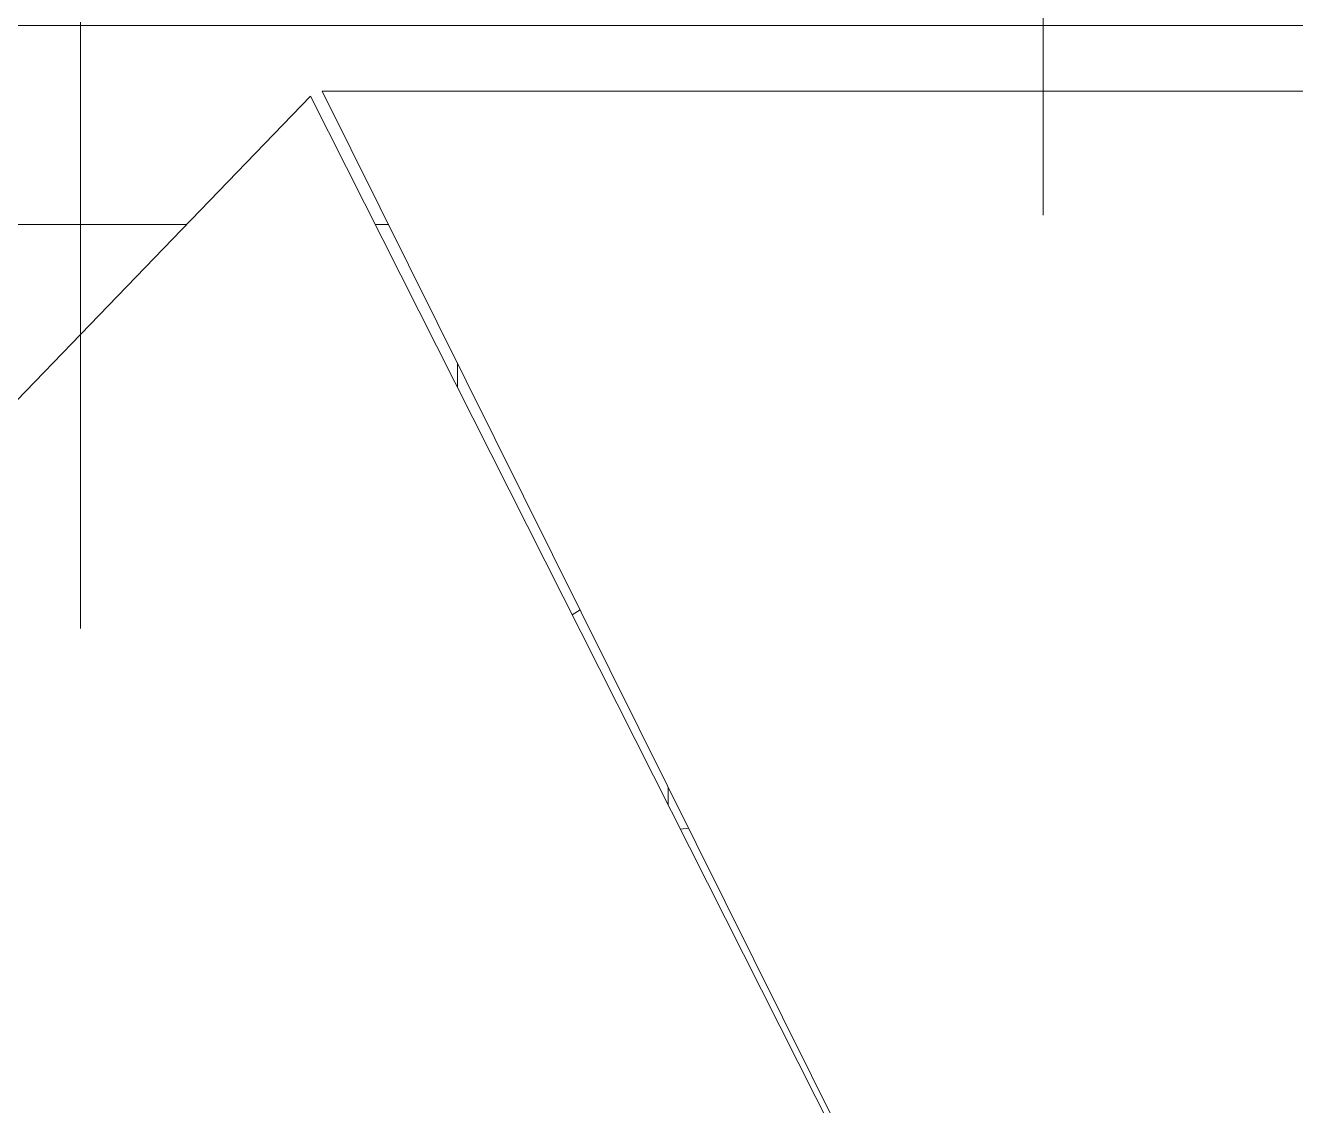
# Model space of a CAD drawing. Header units: inches. Extents: x -4010 to -1814, y 9846 to 12241.
# Drawn here: x -2582.84 to -2555.74, y 10905.14 to 10928.19 of the extents above; entities that cross this region are included whole.
import ezdxf

# ---------------------------------------------------------------- set-up
doc = ezdxf.new("R2010")
doc.units = ezdxf.units.IN
doc.header["$MEASUREMENT"] = 0
for name, color, linetype, lineweight in [('0-1', 7, 'Continuous', 5), ('0-2', 7, 'Continuous', 9), ('A-DETL-GENF-1', 253, 'Continuous', 9), ('A-WALL-1', 7, 'Continuous', 9), ('I-FURN', 30, 'Continuous', 9)]:
    doc.layers.add(name, color=color, linetype=linetype, lineweight=lineweight)

# ---------------------------------------------------------------- blocks, each defined once
blk = doc.blocks.new('Outdoor Table01 - 02ZUTB01_dwg-V1-UNIT PLANS - 1ST FLOOR')
at = {"layer": 'I-FURN'}
for p, q in [((4, 0), (-15.637, -38.891)), ((4, 0), (-15.383, -39)), ((-15.637, -38.891), (-37.467, -16.263)), ((-7.737, -23.245), (-7.564, -23.267)), ((-8, -23.766), (-8, -24.145)), ((-12.5, -32.678), (-12.5, -33.199)), ((15.489, -39), (-15.383, -39))]:
    blk.add_line(p, q, dxfattribs=at)
blk = doc.blocks.new('Outdoor Table01 - Outdoor Table01-V2-UNIT PLANS - 1ST FLOOR')
at = {"extrusion": (0, 0, -1), "zscale": -1, "rotation": 180}
blk.add_blockref('Outdoor Table01 - 02ZUTB01_dwg-V1-UNIT PLANS - 1ST FLOOR', (0, 0), dxfattribs=at)
blk = doc.blocks.new('switchgrass 26764 - switchgrass 26764-V22-UNIT PLANS - 1ST FLOOR')
at = {"layer": 'A-DETL-GENF-1'}
for p, q in [((0, -2.332), (0, -1.901)), ((0, -2.873), (0, -2.332)), ((0, -3.547), (0, -2.873)), ((0, -4.37), (0, -3.547)), ((0, -5.574), (0, -4.37)), ((0, -6.442), (0, -4.415)), ((0, -4.415), (0, -7.6)), ((0, -4.85), (0, -4.831)), ((0, -4.831), (0, -5.284)), ((0, -5.465), (0, -4.85)), ((0, -5), (0, -4.995)), ((0, -4.995), (0, -5.093)), ((0, -5.093), (0, -5.217)), ((0, -5.217), (0, -5.639)), ((0, -5.284), (0, -5.443)), ((0, -5.443), (0, -8.185)), ((0, -6.038), (0, -5.465)), ((0, -6.354), (0, -5.574)), ((0, -5.639), (0, -5.764)), ((0, -5.764), (0, -5.863)), ((0, -5.863), (0, -5.858)), ((0, -5.858), (0, -6.098)), ((0, -6.55), (0, -6.038)), ((0, -6.098), (0, -6.531)), ((0, -7.479), (0, -6.354)), ((0, -7.41), (0, -6.442)), ((0, -8.464), (0, -6.519)), ((0, -6.519), (0, -6.947)), ((0, -6.531), (0, -7.298)), ((0, -6.981), (0, -6.55)), ((0, -6.947), (0, -7.639)), ((0, -7.312), (0, -6.981)), ((0, -8.324), (0, -7.166)), ((0, -7.166), (0, -7.476)), ((0, -7.298), (0, -8.491)), ((0, -7.525), (0, -7.312)), ((0, -8.805), (0, -7.41)), ((0, -8.084), (0, -7.456)), ((0, -7.456), (0, -8.559)), ((0, -7.476), (0, -7.888)), ((0, -8.78), (0, -7.479)), ((0, -7.6), (0, -7.525)), ((0, -7.639), (0, -8.519)), ((0, -7.888), (0, -8.493)), ((0, -8.559), (0, -8.084)), ((0, -8.185), (0, -8.469)), ((0, -8.559), (0, -8.324)), ((0, -8.324), (0, -8.414)), ((0, -8.559), (0, -8.324)), ((0, -8.936), (0, -8.324)), ((0, -8.324), (0, -9.048)), ((0, -8.414), (0, -8.559)), ((0, -8.469), (0, -8.464)), ((0, -8.491), (0, -8.559)), ((0, -8.493), (0, -9.308)), ((0, -8.519), (0, -9.507)), ((0, -10.088), (0, -8.78)), ((0, -10.417), (0, -8.805)), ((0, -9.575), (0, -8.936)), ((0, -9.048), (0, -11.654)), ((0, -9.308), (0, -10.348)), ((0, -9.507), (0, -10.527)), ((0, -10.197), (0, -9.575)), ((0, -11.232), (0, -10.088)), ((0, -10.758), (0, -10.197)), ((0, -10.348), (0, -10.696)), ((0, -12.037), (0, -10.417)), ((0, -10.527), (0, -11.501)), ((0, -11.214), (0, -10.758)), ((0, -11.799), (0, -10.933)), ((0, -10.933), (0, -11.603)), ((0, -11.331), (0, -11.214)), ((0, -12.043), (0, -11.232)), ((0, -11.501), (0, -12.351)), ((0, -11.603), (0, -12.246)), ((0, -11.654), (0, -11.799)), ((0, -13.454), (0, -12.037)), ((0, -12.351), (0, -12.043)), ((0, -12.246), (0, -12.844)), ((0, -12.844), (0, -13.378)), ((0, -13.378), (0, -13.828)), ((0, -14.458), (0, -13.454)), ((0, -13.828), (0, -14.405)), ((0, -14.405), (0, -14.839)), ((0, -14.839), (0, -14.458)), ((10.492, -14.543), (10.66, -14.436))]:
    blk.add_line(p, q, dxfattribs=at)
blk = doc.blocks.new('gold flame spirea 26749 - gold flame spirea 26749-V23-UNIT PLANS - 1ST FLOOR')
at = {"layer": 'A-DETL-GENF-1'}
for p, q in [((0, 9.027), (0, 10.051)), ((0, 10.051), (0, 9.954)), ((0, 9.954), (0, 9.86)), ((0, 9.86), (0, 9.763)), ((0, 9.763), (0, 9.656)), ((0, 9.656), (0, 9.533)), ((0, 9.533), (0, 9.388)), ((0, 9.388), (0, 9.213)), ((0, 9.213), (0, 9.366)), ((0, 8.841), (0, 9.027)), ((0, 8.329), (0, 8.841)), ((0, 7.863), (0, 8.329)), ((0, 7.427), (0, 7.863)), ((0, 7.009), (0, 7.427)), ((0, 6.592), (0, 7.009)), ((0, 6.165), (0, 6.592)), ((0, 5.712), (0, 6.165))]:
    blk.add_line(p, q, dxfattribs=at)
blk = doc.blocks.new('CTR - 1st Phase - Shell_rvt-1-UNIT PLANS - 1ST FLOOR')
at = {"layer": 'A-WALL-1'}
for p, q in [((-2631.924, 10928.189), (-2548.174, 10928.189)), ((-2579.405, 10923.939), (-2627.674, 10923.939)), ((-2575.09, 10923.939), (-2575.377, 10923.939))]:
    blk.add_line(p, q, dxfattribs=at)
at = {"layer": '0-2', "rotation": 180}
blk.add_blockref('gold flame spirea 26749 - gold flame spirea 26749-V23-UNIT PLANS - 1ST FLOOR', (-2561.124, 10934.189), dxfattribs=at)
at = {"layer": '0-2'}
for name, p in [('switchgrass 26764 - switchgrass 26764-V22-UNIT PLANS - 1ST FLOOR', (-2581.665, 10930.156)), ('Outdoor Table01 - Outdoor Table01-V2-UNIT PLANS - 1ST FLOOR', (-2561.124, 10887.789))]:
    blk.add_blockref(name, p, dxfattribs=at)

msp = doc.modelspace()

# ---------------------------------------------------------------- block references
at = {"layer": '0-1'}
msp.add_blockref('CTR - 1st Phase - Shell_rvt-1-UNIT PLANS - 1ST FLOOR', (0, 0), dxfattribs=at)

doc.saveas('drawing.dxf')
